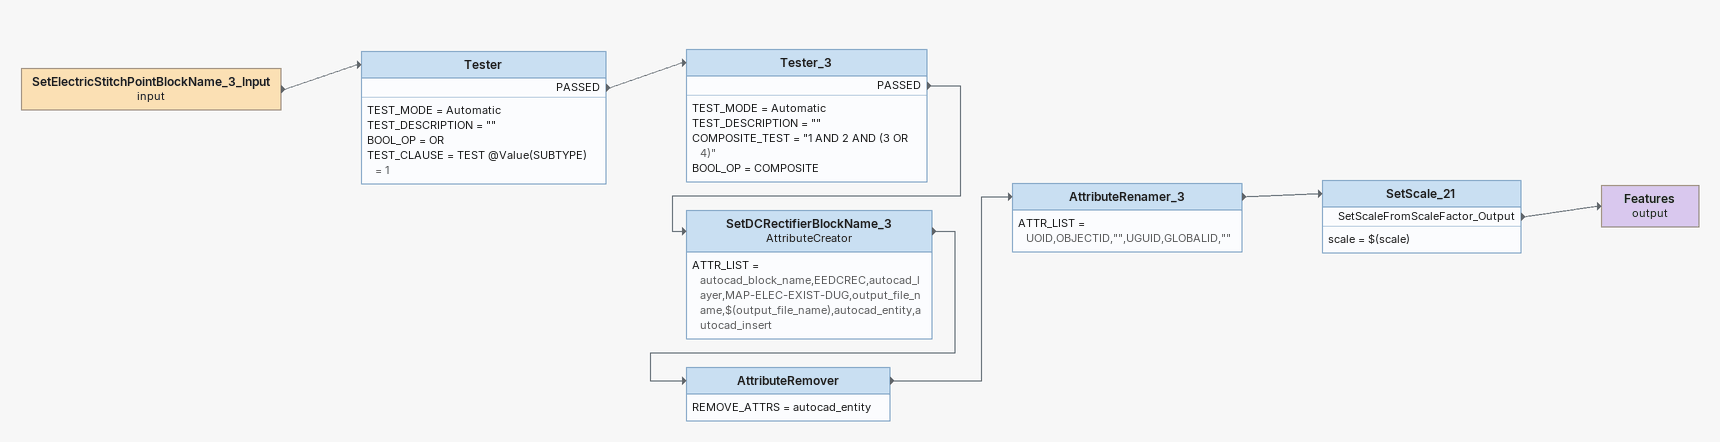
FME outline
SetElectricStitchPointBlockName_3_Input (input)
    -> Tester
Tester
    TEST_MODE = Automatic
    TEST_DESCRIPTION = ""
    BOOL_OP = OR
    TEST_CLAUSE = TEST @Value(SUBTYPE) = 1
    PASSED -> Tester_3
Tester_3
    TEST_MODE = Automatic
    TEST_DESCRIPTION = ""
    COMPOSITE_TEST = "1 AND 2 AND (3 OR 4)"
    BOOL_OP = COMPOSITE
    PASSED -> SetDCRectifierBlockName_3
SetDCRectifierBlockName_3: AttributeCreator
    ATTR_LIST = autocad_block_name,EEDCREC,autocad_layer,MAP-ELEC-EXIST-DUG,output_file_name,$(output_file_name),autocad_entity,autocad_insert
    -> AttributeRemover
AttributeRemover
    REMOVE_ATTRS = autocad_entity
    -> AttributeRenamer_3
AttributeRenamer_3
    ATTR_LIST = UOID,OBJECTID,"",UGUID,GLOBALID,""
    -> SetScale_21
SetScale_21
    scale = $(scale)
    SetScaleFromScaleFactor_Output -> Features (output)
Features (output)
